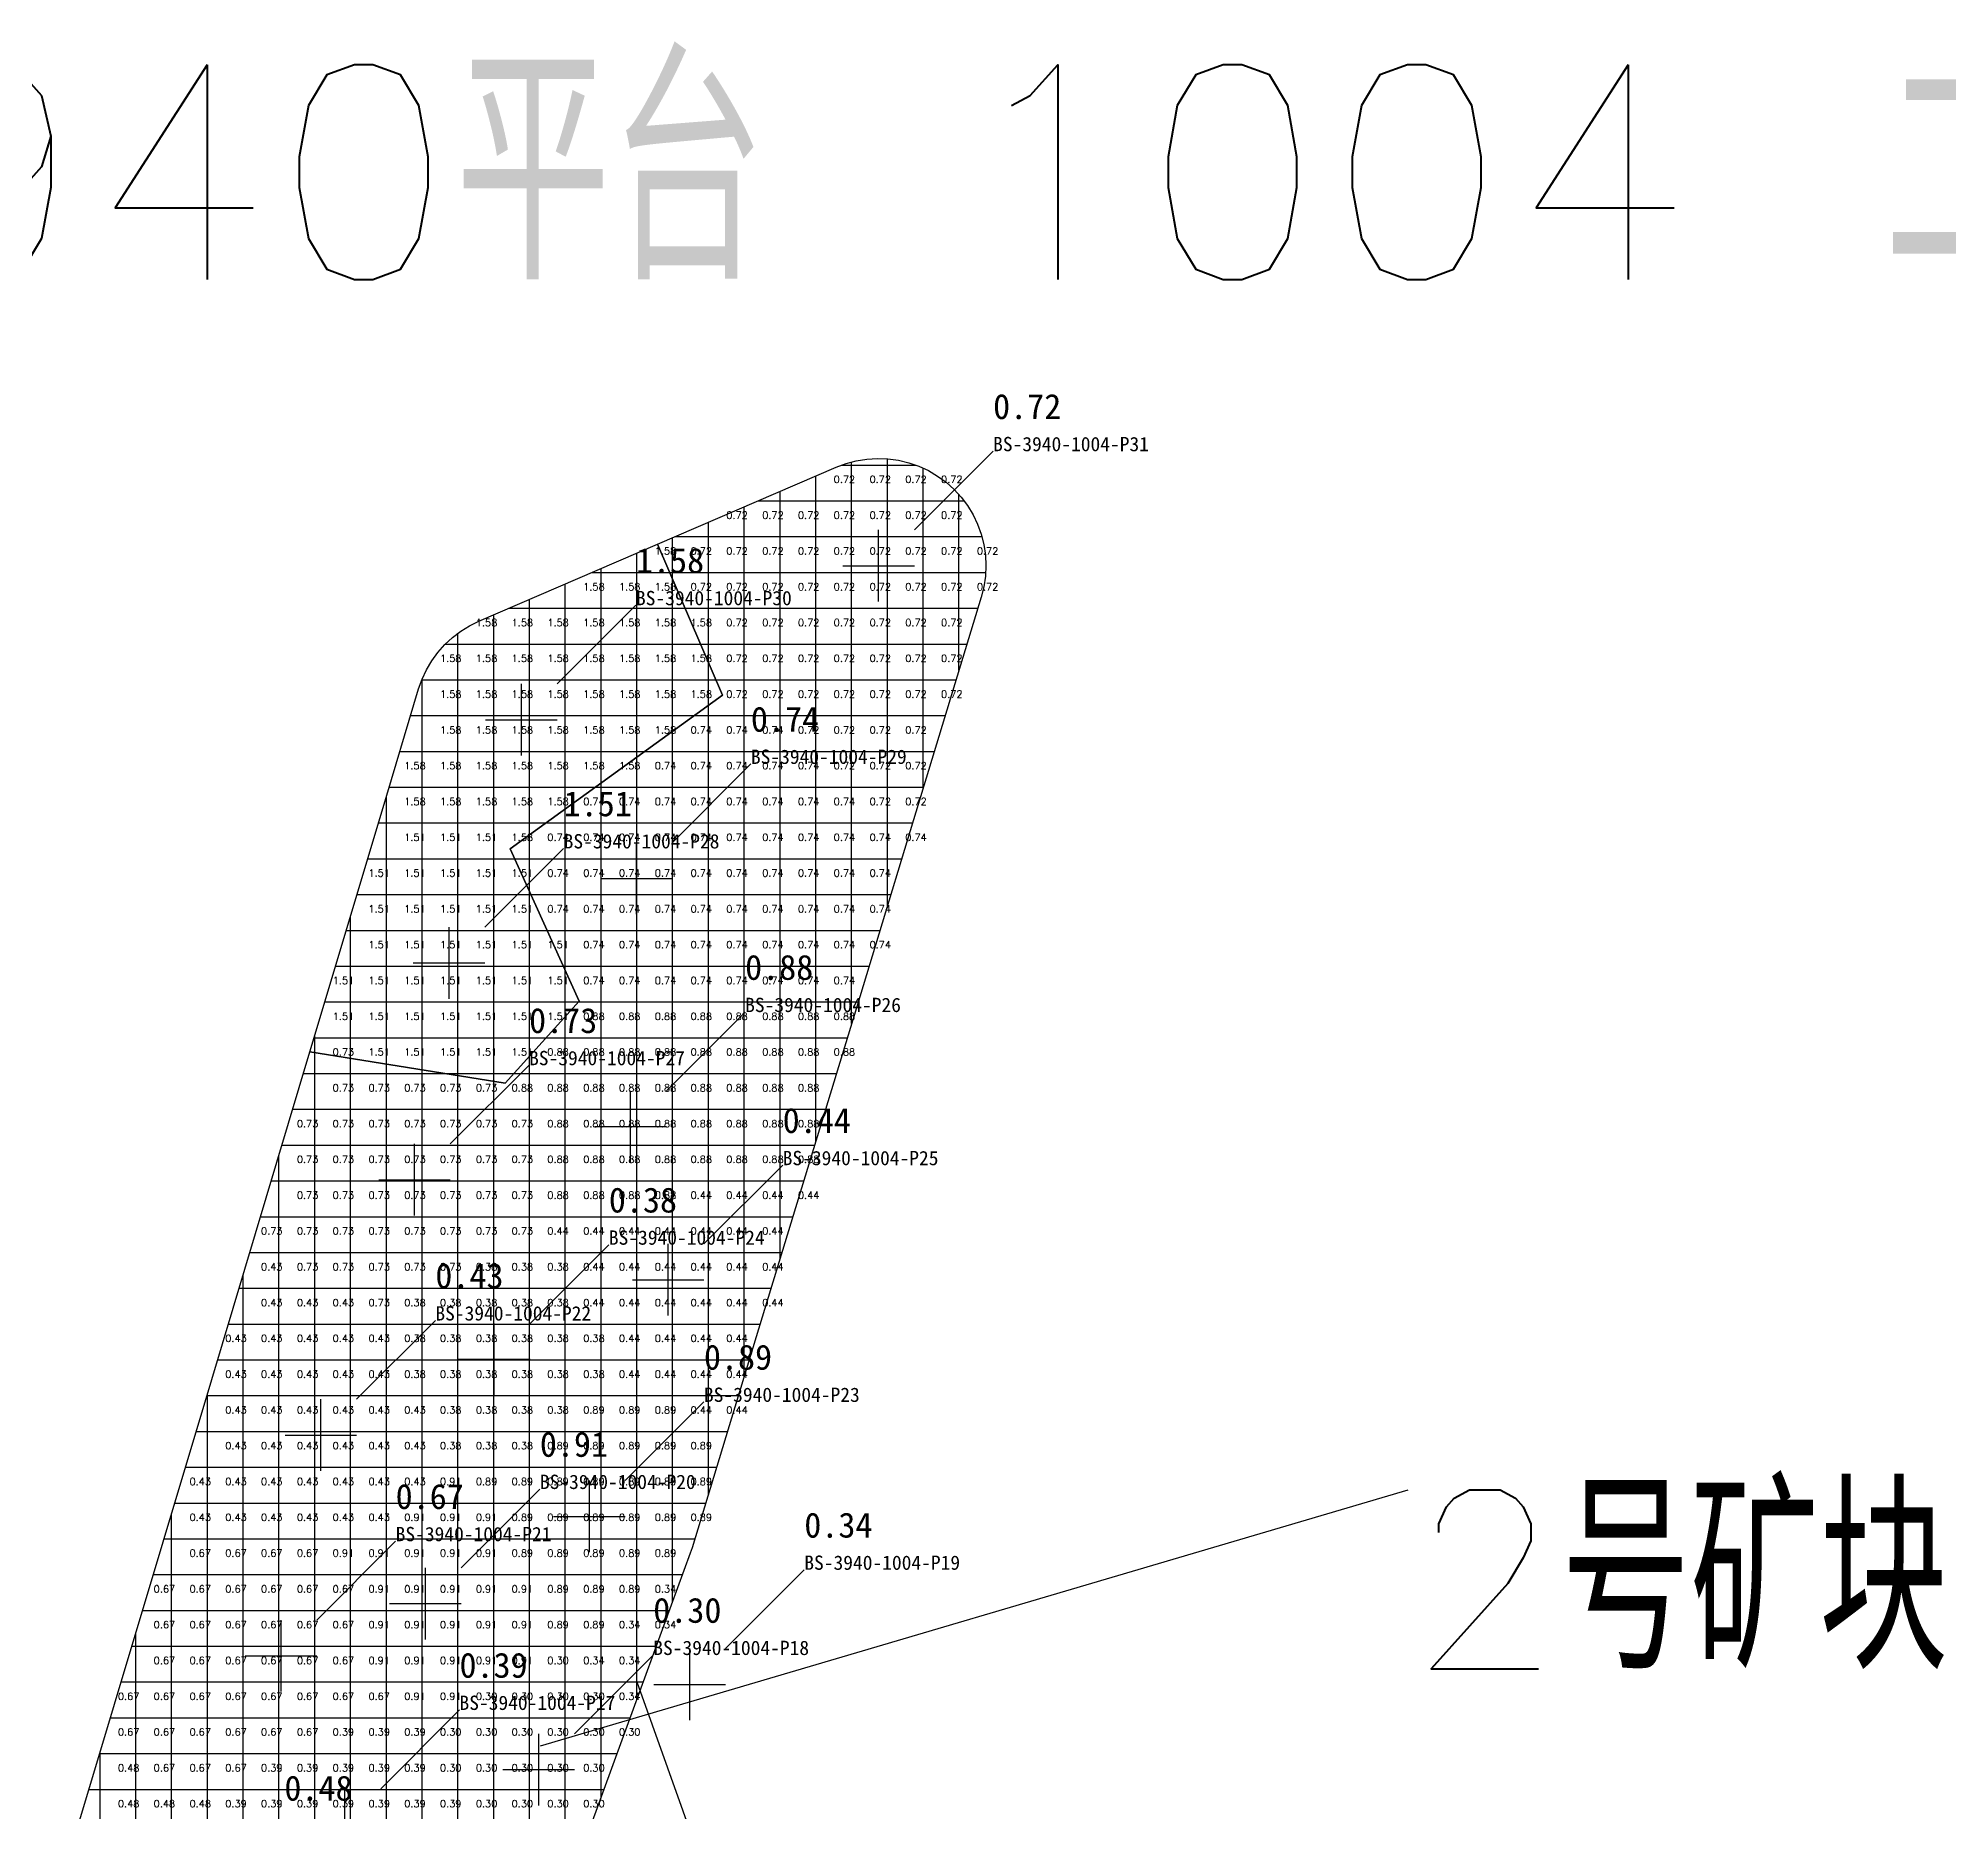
# Model space of a CAD drawing. Header units: metres. Extents: x 470055 to 470198, y 4349649 to 4349746.
# Drawn here: x 470096.3 to 470149.7, y 4349696.3 to 4349745.9 of the extents above; entities that cross this region are included whole.
import ezdxf

# ---------------------------------------------------------------- set-up
doc = ezdxf.new("R2010")
doc.units = ezdxf.units.M
for name, color, linetype in [('0.500-1.000', 4, 'Continuous'), ('1.500-3.000', 1, 'Continuous'), ('报告', 7, 'Continuous'), ('点', 7, 'Continuous'), ('爆区方格网', 7, 'Continuous'), ('线条', 7, 'Continuous'), ('钻孔', 7, 'Continuous')]:
    doc.layers.add(name, color=color, linetype=linetype)
doc.styles.add('CN_SHX', font='txt.shx', dxfattribs={"bigfont": 'gbcbig.shx'})
doc.styles.add('CN_TTF', font='simsunb.ttf')

msp = doc.modelspace()

# ---------------------------------------------------------------- linework, layer by layer
at = {"layer": '0.500-1.000', "color": 4, "lineweight": 30}
msp.add_lwpolyline([(470097.047, 4349694.843), (470101.122, 4349708.447), (470103.864, 4349717.603), (470109.324, 4349716.733), (470111.386, 4349719.019), (470109.463, 4349723.279), (470115.395, 4349727.574), (470113.577, 4349731.79), (470118.566, 4349733.942), (470118.844, 4349734.046), (470119.13, 4349734.121), (470119.423, 4349734.169), (470119.719, 4349734.187), (470120.015, 4349734.176), (470120.308, 4349734.135), (470120.597, 4349734.066), (470120.877, 4349733.969), (470121.146, 4349733.845), (470121.401, 4349733.694), (470121.641, 4349733.52), (470121.862, 4349733.322), (470122.062, 4349733.104), (470122.24, 4349732.867), (470122.393, 4349732.613), (470122.521, 4349732.346), (470122.622, 4349732.067), (470122.695, 4349731.78), (470122.739, 4349731.487), (470122.754, 4349731.191), (470122.74, 4349730.895), (470122.696, 4349730.601), (470122.624, 4349730.314), (470120.571, 4349723.564), (470119.134, 4349718.839), (470116.335, 4349709.639), (470114.544, 4349703.752), (470114.492, 4349703.595), (470112.368, 4349697.785), (470110.911, 4349693.801)], dxfattribs=at)
at = {"layer": '1.500-3.000', "color": 1, "lineweight": 30}
msp.add_lwpolyline([(470103.864, 4349717.603), (470105.883, 4349724.344), (470106.901, 4349727.745), (470106.998, 4349728.019), (470107.121, 4349728.282), (470107.269, 4349728.533), (470107.44, 4349728.768), (470107.633, 4349728.985), (470107.847, 4349729.182), (470108.078, 4349729.358), (470108.326, 4349729.511), (470108.587, 4349729.639), (470113.577, 4349731.79), (470115.395, 4349727.574), (470109.463, 4349723.279), (470111.386, 4349719.019), (470109.324, 4349716.733), (470103.864, 4349717.603)], close=True, dxfattribs=at)
at = {"layer": '爆区方格网', "color": 4}
for p, q in [((470118.722, 4349734), (470120.787, 4349734)), ((470119, 4349718.4), (470119, 4349734.087)), ((470120, 4349721.687), (470120, 4349734.176)), ((470121, 4349724.975), (470121, 4349733.912)), ((470118, 4349715.113), (470118, 4349733.698)), ((470116, 4349708.538), (470116, 4349732.835)), ((470116.382, 4349733), (470122.14, 4349733)), ((470117, 4349711.825), (470117, 4349733.266)), ((470122, 4349728.262), (470122, 4349733.171)), ((470115, 4349728.489), (470115, 4349732.404)), ((470114, 4349730.808), (470114, 4349731.973)), ((470114.063, 4349732), (470122.639, 4349732)), ((470113.917, 4349731), (470122.745, 4349731)), ((470114.349, 4349730), (470122.529, 4349730)), ((470114.78, 4349729), (470122.224, 4349729)), ((470115.211, 4349728), (470121.92, 4349728)), ((470114.602, 4349727), (470121.616, 4349727)), ((470115, 4349705.25), (470115, 4349727.288)), ((470114, 4349702.25), (470114, 4349726.564)), ((470113, 4349699.515), (470113, 4349725.84)), ((470113.221, 4349726), (470121.312, 4349726)), ((470111.84, 4349725), (470121.008, 4349725)), ((470112, 4349696.779), (470112, 4349725.116)), ((470111, 4349719.873), (470111, 4349724.391)), ((470110.459, 4349724), (470120.703, 4349724)), ((470110, 4349722.089), (470110, 4349723.667)), ((470109.589, 4349723), (470120.399, 4349723)), ((470110.04, 4349722), (470120.095, 4349722)), ((470110.492, 4349721), (470119.791, 4349721)), ((470110.943, 4349720), (470119.487, 4349720)), ((470111.369, 4349719), (470119.183, 4349719)), ((470111, 4349694.044), (470111, 4349718.591)), ((470110.467, 4349718), (470118.878, 4349718)), ((470104, 4349675.321), (470104, 4349717.582)), ((470105, 4349677.931), (470105, 4349717.422)), ((470110, 4349691.308), (470110, 4349717.482)), ((470103.683, 4349717), (470107.647, 4349717)), ((470106, 4349680.541), (470106, 4349717.263)), ((470107, 4349683.152), (470107, 4349717.103)), ((470108, 4349685.838), (470108, 4349716.944)), ((470109, 4349688.573), (470109, 4349716.784)), ((470109.566, 4349717), (470118.574, 4349717)), ((470103.384, 4349716), (470118.27, 4349716)), ((470103, 4349675.157), (470103, 4349714.719)), ((470103.084, 4349715), (470117.966, 4349715)), ((470102.785, 4349714), (470117.662, 4349714)), ((470102.485, 4349713), (470117.357, 4349713)), ((470102.186, 4349712), (470117.053, 4349712)), ((470101.886, 4349711), (470116.749, 4349711)), ((470102, 4349675.919), (470102, 4349711.38)), ((470101.587, 4349710), (470116.445, 4349710)), ((470101.287, 4349709), (470116.141, 4349709)), ((470100.988, 4349708), (470115.836, 4349708)), ((470101, 4349676.681), (470101, 4349708.041)), ((470100.688, 4349707), (470115.532, 4349707)), ((470100.389, 4349706), (470115.228, 4349706)), ((470100.089, 4349705), (470114.924, 4349705)), ((470100, 4349677.442), (470100, 4349704.702)), ((470099.79, 4349704), (470114.62, 4349704)), ((470099.49, 4349703), (470114.274, 4349703)), ((470099.191, 4349702), (470113.909, 4349702)), ((470099, 4349678.204), (470099, 4349701.363)), ((470098.891, 4349701), (470113.543, 4349701)), ((470098.592, 4349700), (470113.177, 4349700)), ((470098.292, 4349699), (470112.812, 4349699)), ((470097.993, 4349698), (470112.446, 4349698)), ((470098, 4349677.842), (470098, 4349698.024)), ((470097.693, 4349697), (470112.081, 4349697))]:
    msp.add_line(p, q, dxfattribs=at)
at = {"layer": '爆区方格网', "color": 1}
for p, q in [((470113, 4349725.84), (470113, 4349731.542)), ((470111, 4349724.391), (470111, 4349730.679)), ((470111.744, 4349731), (470113.917, 4349731)), ((470112, 4349725.116), (470112, 4349731.11)), ((470114, 4349726.564), (470114, 4349730.808)), ((470110, 4349723.667), (470110, 4349730.248)), ((470109, 4349716.784), (470109, 4349729.817)), ((470109.425, 4349730), (470114.349, 4349730)), ((470108, 4349716.944), (470108, 4349729.299)), ((470107.65, 4349729), (470114.78, 4349729)), ((470106.991, 4349728), (470115.211, 4349728)), ((470107, 4349717.103), (470107, 4349728.023)), ((470115, 4349727.288), (470115, 4349728.489)), ((470106.678, 4349727), (470114.602, 4349727)), ((470106.379, 4349726), (470113.221, 4349726)), ((470106.079, 4349725), (470111.84, 4349725)), ((470106, 4349717.263), (470106, 4349724.736)), ((470105.78, 4349724), (470110.459, 4349724)), ((470105.48, 4349723), (470109.589, 4349723)), ((470110, 4349717.482), (470110, 4349722.089)), ((470105.181, 4349722), (470110.04, 4349722)), ((470105, 4349717.422), (470105, 4349721.397)), ((470104.881, 4349721), (470110.492, 4349721)), ((470104.582, 4349720), (470110.943, 4349720)), ((470111, 4349718.591), (470111, 4349719.873)), ((470104.282, 4349719), (470111.369, 4349719)), ((470103.983, 4349718), (470110.467, 4349718)), ((470104, 4349717.582), (470104, 4349718.058)), ((470107.647, 4349717), (470109.566, 4349717))]:
    msp.add_line(p, q, dxfattribs=at)
at = {"layer": '线条', "color": 7}
for p, q in [((470110.31, 4349698.22), (470134.55, 4349705.37)), ((470113, 4349700), (470125.82, 4349664.04))]:
    msp.add_line(p, q, dxfattribs=at)
at = {"layer": '钻孔', "color": 4}
for p, q in [((470120.754, 4349732.187), (470122.954, 4349734.387)), ((470119.754, 4349730.187), (470119.754, 4349732.187)), ((470118.754, 4349731.187), (470120.754, 4349731.187)), ((470113.986, 4349723.45), (470116.186, 4349725.65)), ((470112.986, 4349721.45), (470112.986, 4349723.45)), ((470111.986, 4349722.45), (470113.986, 4349722.45)), ((470113.825, 4349716.517), (470116.025, 4349718.717)), ((470107.788, 4349715.031), (470109.988, 4349717.231)), ((470112.825, 4349714.517), (470112.825, 4349716.517)), ((470111.825, 4349715.517), (470113.825, 4349715.517)), ((470106.788, 4349713.031), (470106.788, 4349715.031)), ((470105.788, 4349714.031), (470107.788, 4349714.031)), ((470112.674, 4349705.625), (470114.874, 4349707.825)), ((470111.674, 4349703.625), (470111.674, 4349705.625)), ((470108.09, 4349703.191), (470110.29, 4349705.391)), ((470110.674, 4349704.625), (470112.674, 4349704.625)), ((470104.06, 4349701.731), (470106.26, 4349703.931)), ((470107.09, 4349701.191), (470107.09, 4349703.191)), ((470106.09, 4349702.191), (470108.09, 4349702.191)), ((470103.06, 4349699.731), (470103.06, 4349701.731)), ((470102.06, 4349700.731), (470104.06, 4349700.731))]:
    msp.add_line(p, q, dxfattribs=at)
at = {"layer": '钻孔', "color": 1}
for p, q in [((470110.775, 4349727.884), (470112.975, 4349730.084)), ((470109.775, 4349725.884), (470109.775, 4349727.884)), ((470108.775, 4349726.884), (470110.775, 4349726.884)), ((470108.754, 4349721.089), (470110.954, 4349723.289)), ((470107.754, 4349719.089), (470107.754, 4349721.089)), ((470106.754, 4349720.089), (470108.754, 4349720.089))]:
    msp.add_line(p, q, dxfattribs=at)
at = {"layer": '钻孔', "color": 8}
for p, q in [((470114.874, 4349712.238), (470117.074, 4349714.438)), ((470110.017, 4349710.016), (470112.217, 4349712.216)), ((470113.874, 4349710.238), (470113.874, 4349712.238)), ((470112.874, 4349711.238), (470114.874, 4349711.238)), ((470105.17, 4349707.899), (470107.37, 4349710.099)), ((470109.017, 4349708.016), (470109.017, 4349710.016)), ((470108.017, 4349709.016), (470110.017, 4349709.016)), ((470104.17, 4349705.899), (470104.17, 4349707.899)), ((470103.17, 4349706.899), (470105.17, 4349706.899)), ((470115.478, 4349700.933), (470117.678, 4349703.133)), ((470111.258, 4349698.553), (470113.458, 4349700.753)), ((470114.478, 4349698.933), (470114.478, 4349700.933)), ((470113.478, 4349699.933), (470115.478, 4349699.933)), ((470105.844, 4349697.018), (470108.044, 4349699.218)), ((470110.258, 4349696.553), (470110.258, 4349698.553)), ((470109.258, 4349697.553), (470111.258, 4349697.553)), ((470104.844, 4349695.018), (470104.844, 4349697.018))]:
    msp.add_line(p, q, dxfattribs=at)

# ---------------------------------------------------------------- texts
at = {"layer": '报告', "style": 'CN_SHX'}
msp.add_text('3940平台 1004 二次圈矿矿块图（3块版）', height=6, dxfattribs=at).set_placement((470087.369, 4349739.187))
at = {"layer": '点', "color": 4, "style": 'CN_SHX'}
for s, p in [('0.72', (470118.5, 4349733.5)), ('0.72', (470119.5, 4349733.5)), ('0.72', (470120.5, 4349733.5)), ('0.72', (470121.5, 4349733.5)), ('0.72', (470115.5, 4349732.5)), ('0.72', (470116.5, 4349732.5)), ('0.72', (470117.5, 4349732.5)), ('0.72', (470118.5, 4349732.5)), ('0.72', (470119.5, 4349732.5)), ('0.72', (470120.5, 4349732.5)), ('0.72', (470121.5, 4349732.5)), ('0.72', (470114.5, 4349731.5)), ('0.72', (470115.5, 4349731.5)), ('0.72', (470116.5, 4349731.5)), ('0.72', (470117.5, 4349731.5)), ('0.72', (470118.5, 4349731.5)), ('0.72', (470119.5, 4349731.5)), ('0.72', (470120.5, 4349731.5)), ('0.72', (470121.5, 4349731.5)), ('0.72', (470122.5, 4349731.5)), ('0.72', (470114.5, 4349730.5)), ('0.72', (470115.5, 4349730.5)), ('0.72', (470116.5, 4349730.5)), ('0.72', (470117.5, 4349730.5)), ('0.72', (470118.5, 4349730.5)), ('0.72', (470119.5, 4349730.5)), ('0.72', (470120.5, 4349730.5)), ('0.72', (470121.5, 4349730.5)), ('0.72', (470122.5, 4349730.5)), ('0.72', (470115.5, 4349729.5)), ('0.72', (470116.5, 4349729.5)), ('0.72', (470117.5, 4349729.5)), ('0.72', (470118.5, 4349729.5)), ('0.72', (470119.5, 4349729.5)), ('0.72', (470120.5, 4349729.5)), ('0.72', (470121.5, 4349729.5)), ('0.72', (470115.5, 4349728.5)), ('0.72', (470116.5, 4349728.5)), ('0.72', (470117.5, 4349728.5)), ('0.72', (470118.5, 4349728.5)), ('0.72', (470119.5, 4349728.5)), ('0.72', (470120.5, 4349728.5)), ('0.72', (470121.5, 4349728.5)), ('0.72', (470115.5, 4349727.5)), ('0.72', (470116.5, 4349727.5)), ('0.72', (470117.5, 4349727.5)), ('0.72', (470118.5, 4349727.5)), ('0.72', (470119.5, 4349727.5)), ('0.72', (470120.5, 4349727.5)), ('0.72', (470121.5, 4349727.5)), ('0.74', (470114.5, 4349726.5)), ('0.74', (470115.5, 4349726.5)), ('0.74', (470116.5, 4349726.5)), ('0.72', (470117.5, 4349726.5)), ('0.72', (470118.5, 4349726.5)), ('0.72', (470119.5, 4349726.5)), ('0.72', (470120.5, 4349726.5)), ('0.74', (470113.5, 4349725.5)), ('0.74', (470114.5, 4349725.5)), ('0.74', (470115.5, 4349725.5)), ('0.74', (470116.5, 4349725.5)), ('0.74', (470117.5, 4349725.5)), ('0.72', (470118.5, 4349725.5)), ('0.72', (470119.5, 4349725.5)), ('0.72', (470120.5, 4349725.5)), ('0.74', (470111.5, 4349724.5)), ('0.74', (470112.5, 4349724.5)), ('0.74', (470113.5, 4349724.5)), ('0.74', (470114.5, 4349724.5)), ('0.74', (470115.5, 4349724.5)), ('0.74', (470116.5, 4349724.5)), ('0.74', (470117.5, 4349724.5)), ('0.74', (470118.5, 4349724.5)), ('0.72', (470119.5, 4349724.5)), ('0.72', (470120.5, 4349724.5)), ('0.74', (470110.5, 4349723.5)), ('0.74', (470111.5, 4349723.5)), ('0.74', (470112.5, 4349723.5)), ('0.74', (470113.5, 4349723.5)), ('0.74', (470114.5, 4349723.5)), ('0.74', (470115.5, 4349723.5)), ('0.74', (470116.5, 4349723.5)), ('0.74', (470117.5, 4349723.5)), ('0.74', (470118.5, 4349723.5)), ('0.74', (470119.5, 4349723.5)), ('0.74', (470120.5, 4349723.5)), ('0.74', (470110.5, 4349722.5)), ('0.74', (470111.5, 4349722.5)), ('0.74', (470112.5, 4349722.5)), ('0.74', (470113.5, 4349722.5)), ('0.74', (470114.5, 4349722.5)), ('0.74', (470115.5, 4349722.5)), ('0.74', (470116.5, 4349722.5)), ('0.74', (470117.5, 4349722.5)), ('0.74', (470118.5, 4349722.5)), ('0.74', (470119.5, 4349722.5)), ('0.74', (470110.5, 4349721.5)), ('0.74', (470111.5, 4349721.5)), ('0.74', (470112.5, 4349721.5)), ('0.74', (470113.5, 4349721.5)), ('0.74', (470114.5, 4349721.5)), ('0.74', (470115.5, 4349721.5)), ('0.74', (470116.5, 4349721.5)), ('0.74', (470117.5, 4349721.5)), ('0.74', (470118.5, 4349721.5)), ('0.74', (470119.5, 4349721.5)), ('0.74', (470111.5, 4349720.5)), ('0.74', (470112.5, 4349720.5)), ('0.74', (470113.5, 4349720.5)), ('0.74', (470114.5, 4349720.5)), ('0.74', (470115.5, 4349720.5)), ('0.74', (470116.5, 4349720.5)), ('0.74', (470117.5, 4349720.5)), ('0.74', (470118.5, 4349720.5)), ('0.74', (470119.5, 4349720.5)), ('0.74', (470111.5, 4349719.5)), ('0.74', (470112.5, 4349719.5)), ('0.74', (470113.5, 4349719.5)), ('0.74', (470114.5, 4349719.5)), ('0.74', (470115.5, 4349719.5)), ('0.74', (470116.5, 4349719.5)), ('0.74', (470117.5, 4349719.5)), ('0.74', (470118.5, 4349719.5)), ('0.88', (470111.5, 4349718.5)), ('0.88', (470112.5, 4349718.5)), ('0.88', (470113.5, 4349718.5)), ('0.88', (470114.5, 4349718.5)), ('0.88', (470115.5, 4349718.5)), ('0.88', (470116.5, 4349718.5)), ('0.88', (470117.5, 4349718.5)), ('0.88', (470118.5, 4349718.5)), ('0.73', (470104.5, 4349717.5)), ('0.88', (470110.5, 4349717.5)), ('0.88', (470111.5, 4349717.5)), ('0.88', (470112.5, 4349717.5)), ('0.88', (470113.5, 4349717.5)), ('0.88', (470114.5, 4349717.5)), ('0.88', (470115.5, 4349717.5)), ('0.88', (470116.5, 4349717.5)), ('0.88', (470117.5, 4349717.5)), ('0.88', (470118.5, 4349717.5)), ('0.73', (470104.5, 4349716.5)), ('0.73', (470105.5, 4349716.5)), ('0.73', (470106.5, 4349716.5)), ('0.73', (470107.5, 4349716.5)), ('0.73', (470108.5, 4349716.5)), ('0.88', (470109.5, 4349716.5)), ('0.88', (470110.5, 4349716.5)), ('0.88', (470111.5, 4349716.5)), ('0.88', (470112.5, 4349716.5)), ('0.88', (470113.5, 4349716.5)), ('0.88', (470114.5, 4349716.5)), ('0.88', (470115.5, 4349716.5)), ('0.88', (470116.5, 4349716.5)), ('0.88', (470117.5, 4349716.5)), ('0.73', (470103.5, 4349715.5)), ('0.73', (470104.5, 4349715.5)), ('0.73', (470105.5, 4349715.5)), ('0.73', (470106.5, 4349715.5)), ('0.73', (470107.5, 4349715.5)), ('0.73', (470108.5, 4349715.5)), ('0.73', (470109.5, 4349715.5)), ('0.88', (470110.5, 4349715.5)), ('0.88', (470111.5, 4349715.5)), ('0.88', (470112.5, 4349715.5)), ('0.88', (470113.5, 4349715.5)), ('0.88', (470114.5, 4349715.5)), ('0.88', (470115.5, 4349715.5)), ('0.88', (470116.5, 4349715.5)), ('0.88', (470117.5, 4349715.5)), ('0.73', (470103.5, 4349714.5)), ('0.73', (470104.5, 4349714.5)), ('0.73', (470105.5, 4349714.5)), ('0.73', (470106.5, 4349714.5)), ('0.73', (470107.5, 4349714.5)), ('0.73', (470108.5, 4349714.5)), ('0.73', (470109.5, 4349714.5)), ('0.88', (470110.5, 4349714.5)), ('0.88', (470111.5, 4349714.5)), ('0.88', (470112.5, 4349714.5)), ('0.88', (470113.5, 4349714.5)), ('0.88', (470114.5, 4349714.5)), ('0.88', (470115.5, 4349714.5)), ('0.88', (470116.5, 4349714.5)), ('0.88', (470117.5, 4349714.5)), ('0.73', (470103.5, 4349713.5)), ('0.73', (470104.5, 4349713.5)), ('0.73', (470105.5, 4349713.5)), ('0.73', (470106.5, 4349713.5)), ('0.73', (470107.5, 4349713.5)), ('0.73', (470108.5, 4349713.5)), ('0.73', (470109.5, 4349713.5)), ('0.88', (470110.5, 4349713.5)), ('0.88', (470111.5, 4349713.5)), ('0.88', (470112.5, 4349713.5)), ('0.88', (470113.5, 4349713.5)), ('0.44', (470114.5, 4349713.5)), ('0.44', (470115.5, 4349713.5)), ('0.44', (470116.5, 4349713.5)), ('0.44', (470117.5, 4349713.5)), ('0.73', (470102.5, 4349712.5)), ('0.73', (470103.5, 4349712.5)), ('0.73', (470104.5, 4349712.5)), ('0.73', (470105.5, 4349712.5)), ('0.73', (470106.5, 4349712.5)), ('0.73', (470107.5, 4349712.5)), ('0.73', (470108.5, 4349712.5)), ('0.73', (470109.5, 4349712.5)), ('0.44', (470110.5, 4349712.5)), ('0.44', (470111.5, 4349712.5)), ('0.44', (470112.5, 4349712.5)), ('0.44', (470113.5, 4349712.5)), ('0.44', (470114.5, 4349712.5)), ('0.44', (470115.5, 4349712.5)), ('0.44', (470116.5, 4349712.5)), ('0.43', (470102.5, 4349711.5)), ('0.73', (470103.5, 4349711.5)), ('0.73', (470104.5, 4349711.5)), ('0.73', (470105.5, 4349711.5)), ('0.73', (470106.5, 4349711.5)), ('0.73', (470107.5, 4349711.5)), ('0.38', (470108.5, 4349711.5)), ('0.38', (470109.5, 4349711.5)), ('0.38', (470110.5, 4349711.5)), ('0.44', (470111.5, 4349711.5)), ('0.44', (470112.5, 4349711.5)), ('0.44', (470113.5, 4349711.5)), ('0.44', (470114.5, 4349711.5)), ('0.44', (470115.5, 4349711.5)), ('0.44', (470116.5, 4349711.5)), ('0.43', (470102.5, 4349710.5)), ('0.43', (470103.5, 4349710.5)), ('0.43', (470104.5, 4349710.5)), ('0.73', (470105.5, 4349710.5)), ('0.38', (470106.5, 4349710.5)), ('0.38', (470107.5, 4349710.5)), ('0.38', (470108.5, 4349710.5)), ('0.38', (470109.5, 4349710.5)), ('0.38', (470110.5, 4349710.5)), ('0.44', (470111.5, 4349710.5)), ('0.44', (470112.5, 4349710.5)), ('0.44', (470113.5, 4349710.5)), ('0.44', (470114.5, 4349710.5)), ('0.44', (470115.5, 4349710.5)), ('0.44', (470116.5, 4349710.5)), ('0.43', (470101.5, 4349709.5)), ('0.43', (470102.5, 4349709.5)), ('0.43', (470103.5, 4349709.5)), ('0.43', (470104.5, 4349709.5)), ('0.43', (470105.5, 4349709.5)), ('0.38', (470106.5, 4349709.5)), ('0.38', (470107.5, 4349709.5)), ('0.38', (470108.5, 4349709.5)), ('0.38', (470109.5, 4349709.5)), ('0.38', (470110.5, 4349709.5)), ('0.38', (470111.5, 4349709.5)), ('0.44', (470112.5, 4349709.5)), ('0.44', (470113.5, 4349709.5)), ('0.44', (470114.5, 4349709.5)), ('0.44', (470115.5, 4349709.5)), ('0.43', (470101.5, 4349708.5)), ('0.43', (470102.5, 4349708.5)), ('0.43', (470103.5, 4349708.5)), ('0.43', (470104.5, 4349708.5)), ('0.43', (470105.5, 4349708.5)), ('0.38', (470106.5, 4349708.5)), ('0.38', (470107.5, 4349708.5)), ('0.38', (470108.5, 4349708.5)), ('0.38', (470109.5, 4349708.5)), ('0.38', (470110.5, 4349708.5)), ('0.38', (470111.5, 4349708.5)), ('0.44', (470112.5, 4349708.5)), ('0.44', (470113.5, 4349708.5)), ('0.44', (470114.5, 4349708.5)), ('0.44', (470115.5, 4349708.5)), ('0.43', (470101.5, 4349707.5)), ('0.43', (470102.5, 4349707.5)), ('0.43', (470103.5, 4349707.5)), ('0.43', (470104.5, 4349707.5)), ('0.43', (470105.5, 4349707.5)), ('0.43', (470106.5, 4349707.5)), ('0.38', (470107.5, 4349707.5)), ('0.38', (470108.5, 4349707.5)), ('0.38', (470109.5, 4349707.5)), ('0.38', (470110.5, 4349707.5)), ('0.89', (470111.5, 4349707.5)), ('0.89', (470112.5, 4349707.5)), ('0.89', (470113.5, 4349707.5)), ('0.44', (470114.5, 4349707.5)), ('0.44', (470115.5, 4349707.5)), ('0.43', (470101.5, 4349706.5)), ('0.43', (470102.5, 4349706.5)), ('0.43', (470103.5, 4349706.5)), ('0.43', (470104.5, 4349706.5)), ('0.43', (470105.5, 4349706.5)), ('0.43', (470106.5, 4349706.5)), ('0.38', (470107.5, 4349706.5)), ('0.38', (470108.5, 4349706.5)), ('0.38', (470109.5, 4349706.5)), ('0.89', (470110.5, 4349706.5)), ('0.89', (470111.5, 4349706.5)), ('0.89', (470112.5, 4349706.5)), ('0.89', (470113.5, 4349706.5)), ('0.89', (470114.5, 4349706.5)), ('0.43', (470100.5, 4349705.5)), ('0.43', (470101.5, 4349705.5)), ('0.43', (470102.5, 4349705.5)), ('0.43', (470103.5, 4349705.5)), ('0.43', (470104.5, 4349705.5)), ('0.43', (470105.5, 4349705.5)), ('0.43', (470106.5, 4349705.5)), ('0.91', (470107.5, 4349705.5)), ('0.89', (470108.5, 4349705.5)), ('0.89', (470109.5, 4349705.5)), ('0.89', (470110.5, 4349705.5)), ('0.89', (470111.5, 4349705.5)), ('0.89', (470112.5, 4349705.5)), ('0.89', (470113.5, 4349705.5)), ('0.89', (470114.5, 4349705.5)), ('0.43', (470100.5, 4349704.5)), ('0.43', (470101.5, 4349704.5)), ('0.43', (470102.5, 4349704.5)), ('0.43', (470103.5, 4349704.5)), ('0.43', (470104.5, 4349704.5)), ('0.43', (470105.5, 4349704.5)), ('0.91', (470106.5, 4349704.5)), ('0.91', (470107.5, 4349704.5)), ('0.91', (470108.5, 4349704.5)), ('0.89', (470109.5, 4349704.5)), ('0.89', (470110.5, 4349704.5)), ('0.89', (470111.5, 4349704.5)), ('0.89', (470112.5, 4349704.5)), ('0.89', (470113.5, 4349704.5)), ('0.89', (470114.5, 4349704.5)), ('0.67', (470100.5, 4349703.5)), ('0.67', (470101.5, 4349703.5)), ('0.67', (470102.5, 4349703.5)), ('0.67', (470103.5, 4349703.5)), ('0.91', (470104.5, 4349703.5)), ('0.91', (470105.5, 4349703.5)), ('0.91', (470106.5, 4349703.5)), ('0.91', (470107.5, 4349703.5)), ('0.91', (470108.5, 4349703.5)), ('0.89', (470109.5, 4349703.5)), ('0.89', (470110.5, 4349703.5)), ('0.89', (470111.5, 4349703.5)), ('0.89', (470112.5, 4349703.5)), ('0.89', (470113.5, 4349703.5)), ('0.67', (470099.5, 4349702.5)), ('0.67', (470100.5, 4349702.5)), ('0.67', (470101.5, 4349702.5)), ('0.67', (470102.5, 4349702.5)), ('0.67', (470103.5, 4349702.5)), ('0.67', (470104.5, 4349702.5)), ('0.91', (470105.5, 4349702.5)), ('0.91', (470106.5, 4349702.5)), ('0.91', (470107.5, 4349702.5)), ('0.91', (470108.5, 4349702.5)), ('0.91', (470109.5, 4349702.5)), ('0.89', (470110.5, 4349702.5)), ('0.89', (470111.5, 4349702.5)), ('0.89', (470112.5, 4349702.5)), ('0.34', (470113.5, 4349702.5)), ('0.67', (470099.5, 4349701.5)), ('0.67', (470100.5, 4349701.5)), ('0.67', (470101.5, 4349701.5)), ('0.67', (470102.5, 4349701.5)), ('0.67', (470103.5, 4349701.5)), ('0.67', (470104.5, 4349701.5)), ('0.91', (470105.5, 4349701.5)), ('0.91', (470106.5, 4349701.5)), ('0.91', (470107.5, 4349701.5)), ('0.91', (470108.5, 4349701.5)), ('0.91', (470109.5, 4349701.5)), ('0.89', (470110.5, 4349701.5)), ('0.89', (470111.5, 4349701.5)), ('0.34', (470112.5, 4349701.5)), ('0.34', (470113.5, 4349701.5)), ('0.67', (470099.5, 4349700.5)), ('0.67', (470100.5, 4349700.5)), ('0.67', (470101.5, 4349700.5)), ('0.67', (470102.5, 4349700.5)), ('0.67', (470103.5, 4349700.5)), ('0.67', (470104.5, 4349700.5)), ('0.91', (470105.5, 4349700.5)), ('0.91', (470106.5, 4349700.5)), ('0.91', (470107.5, 4349700.5)), ('0.91', (470108.5, 4349700.5)), ('0.91', (470109.5, 4349700.5)), ('0.30', (470110.5, 4349700.5)), ('0.34', (470111.5, 4349700.5)), ('0.34', (470112.5, 4349700.5)), ('0.67', (470098.5, 4349699.5)), ('0.67', (470099.5, 4349699.5)), ('0.67', (470100.5, 4349699.5)), ('0.67', (470101.5, 4349699.5)), ('0.67', (470102.5, 4349699.5)), ('0.67', (470103.5, 4349699.5)), ('0.67', (470104.5, 4349699.5)), ('0.67', (470105.5, 4349699.5)), ('0.91', (470106.5, 4349699.5)), ('0.91', (470107.5, 4349699.5)), ('0.30', (470108.5, 4349699.5)), ('0.30', (470109.5, 4349699.5)), ('0.30', (470110.5, 4349699.5)), ('0.30', (470111.5, 4349699.5)), ('0.34', (470112.5, 4349699.5)), ('0.67', (470098.5, 4349698.5)), ('0.67', (470099.5, 4349698.5)), ('0.67', (470100.5, 4349698.5)), ('0.67', (470101.5, 4349698.5)), ('0.67', (470102.5, 4349698.5)), ('0.67', (470103.5, 4349698.5)), ('0.39', (470104.5, 4349698.5)), ('0.39', (470105.5, 4349698.5)), ('0.39', (470106.5, 4349698.5)), ('0.30', (470107.5, 4349698.5)), ('0.30', (470108.5, 4349698.5)), ('0.30', (470109.5, 4349698.5)), ('0.30', (470110.5, 4349698.5)), ('0.30', (470111.5, 4349698.5)), ('0.30', (470112.5, 4349698.5)), ('0.48', (470098.5, 4349697.5)), ('0.67', (470099.5, 4349697.5)), ('0.67', (470100.5, 4349697.5)), ('0.67', (470101.5, 4349697.5)), ('0.39', (470102.5, 4349697.5)), ('0.39', (470103.5, 4349697.5)), ('0.39', (470104.5, 4349697.5)), ('0.39', (470105.5, 4349697.5)), ('0.39', (470106.5, 4349697.5)), ('0.30', (470107.5, 4349697.5)), ('0.30', (470108.5, 4349697.5)), ('0.30', (470109.5, 4349697.5)), ('0.30', (470110.5, 4349697.5)), ('0.30', (470111.5, 4349697.5)), ('0.48', (470098.5, 4349696.5)), ('0.48', (470099.5, 4349696.5)), ('0.48', (470100.5, 4349696.5)), ('0.39', (470101.5, 4349696.5)), ('0.39', (470102.5, 4349696.5)), ('0.39', (470103.5, 4349696.5)), ('0.39', (470104.5, 4349696.5)), ('0.39', (470105.5, 4349696.5)), ('0.39', (470106.5, 4349696.5)), ('0.39', (470107.5, 4349696.5)), ('0.30', (470108.5, 4349696.5)), ('0.30', (470109.5, 4349696.5)), ('0.30', (470110.5, 4349696.5)), ('0.30', (470111.5, 4349696.5))]:
    msp.add_text(s, height=0.2, dxfattribs=at).set_placement(p)
at = {"layer": '点', "color": 1, "style": 'CN_SHX'}
for s, p in [('1.58', (470113.5, 4349731.5)), ('1.58', (470111.5, 4349730.5)), ('1.58', (470112.5, 4349730.5)), ('1.58', (470113.5, 4349730.5)), ('1.58', (470108.5, 4349729.5)), ('1.58', (470109.5, 4349729.5)), ('1.58', (470110.5, 4349729.5)), ('1.58', (470111.5, 4349729.5)), ('1.58', (470112.5, 4349729.5)), ('1.58', (470113.5, 4349729.5)), ('1.58', (470114.5, 4349729.5)), ('1.58', (470107.5, 4349728.5)), ('1.58', (470108.5, 4349728.5)), ('1.58', (470109.5, 4349728.5)), ('1.58', (470110.5, 4349728.5)), ('1.58', (470111.5, 4349728.5)), ('1.58', (470112.5, 4349728.5)), ('1.58', (470113.5, 4349728.5)), ('1.58', (470114.5, 4349728.5)), ('1.58', (470107.5, 4349727.5)), ('1.58', (470108.5, 4349727.5)), ('1.58', (470109.5, 4349727.5)), ('1.58', (470110.5, 4349727.5)), ('1.58', (470111.5, 4349727.5)), ('1.58', (470112.5, 4349727.5)), ('1.58', (470113.5, 4349727.5)), ('1.58', (470114.5, 4349727.5)), ('1.58', (470107.5, 4349726.5)), ('1.58', (470108.5, 4349726.5)), ('1.58', (470109.5, 4349726.5)), ('1.58', (470110.5, 4349726.5)), ('1.58', (470111.5, 4349726.5)), ('1.58', (470112.5, 4349726.5)), ('1.58', (470113.5, 4349726.5)), ('1.58', (470106.5, 4349725.5)), ('1.58', (470107.5, 4349725.5)), ('1.58', (470108.5, 4349725.5)), ('1.58', (470109.5, 4349725.5)), ('1.58', (470110.5, 4349725.5)), ('1.58', (470111.5, 4349725.5)), ('1.58', (470112.5, 4349725.5)), ('1.58', (470106.5, 4349724.5)), ('1.58', (470107.5, 4349724.5)), ('1.58', (470108.5, 4349724.5)), ('1.58', (470109.5, 4349724.5)), ('1.58', (470110.5, 4349724.5)), ('1.51', (470106.5, 4349723.5)), ('1.51', (470107.5, 4349723.5)), ('1.51', (470108.5, 4349723.5)), ('1.58', (470109.5, 4349723.5)), ('1.51', (470105.5, 4349722.5)), ('1.51', (470106.5, 4349722.5)), ('1.51', (470107.5, 4349722.5)), ('1.51', (470108.5, 4349722.5)), ('1.51', (470109.5, 4349722.5)), ('1.51', (470105.5, 4349721.5)), ('1.51', (470106.5, 4349721.5)), ('1.51', (470107.5, 4349721.5)), ('1.51', (470108.5, 4349721.5)), ('1.51', (470109.5, 4349721.5)), ('1.51', (470105.5, 4349720.5)), ('1.51', (470106.5, 4349720.5)), ('1.51', (470107.5, 4349720.5)), ('1.51', (470108.5, 4349720.5)), ('1.51', (470109.5, 4349720.5)), ('1.51', (470110.5, 4349720.5)), ('1.51', (470104.5, 4349719.5)), ('1.51', (470105.5, 4349719.5)), ('1.51', (470106.5, 4349719.5)), ('1.51', (470107.5, 4349719.5)), ('1.51', (470108.5, 4349719.5)), ('1.51', (470109.5, 4349719.5)), ('1.51', (470110.5, 4349719.5)), ('1.51', (470104.5, 4349718.5)), ('1.51', (470105.5, 4349718.5)), ('1.51', (470106.5, 4349718.5)), ('1.51', (470107.5, 4349718.5)), ('1.51', (470108.5, 4349718.5)), ('1.51', (470109.5, 4349718.5)), ('1.51', (470110.5, 4349718.5)), ('1.51', (470105.5, 4349717.5)), ('1.51', (470106.5, 4349717.5)), ('1.51', (470107.5, 4349717.5)), ('1.51', (470108.5, 4349717.5)), ('1.51', (470109.5, 4349717.5))]:
    msp.add_text(s, height=0.2, dxfattribs=at).set_placement(p)
at = {"layer": '线条', "insert": (470134.55, 4349705.37), "char_height": 5, "attachment_point": 1, "style": 'CN_SHX'}
msp.add_mtext('2号矿块', dxfattribs=at)
at = {"layer": '钻孔', "color": 4, "style": 'CN_TTF'}
for s, p in [('0.72', (470122.954, 4349735.287)), ('0.74', (470116.186, 4349726.55)), ('0.88', (470116.025, 4349719.617)), ('0.73', (470109.988, 4349718.131)), ('0.89', (470114.874, 4349708.725)), ('0.91', (470110.29, 4349706.291)), ('0.67', (470106.26, 4349704.831))]:
    msp.add_text(s, height=0.7, dxfattribs=at).set_placement(p)
at = {"layer": '钻孔', "color": 138, "style": 'CN_TTF'}
for s, p in [('BS-3940-1004-P31', (470122.954, 4349734.387)), ('BS-3940-1004-P30', (470112.975, 4349730.084)), ('BS-3940-1004-P29', (470116.186, 4349725.65)), ('BS-3940-1004-P28', (470110.954, 4349723.289)), ('BS-3940-1004-P26', (470116.025, 4349718.717)), ('BS-3940-1004-P27', (470109.988, 4349717.231)), ('BS-3940-1004-P25', (470117.074, 4349714.438)), ('BS-3940-1004-P24', (470112.217, 4349712.216)), ('BS-3940-1004-P22', (470107.37, 4349710.099)), ('BS-3940-1004-P23', (470114.874, 4349707.825)), ('BS-3940-1004-P20', (470110.29, 4349705.391)), ('BS-3940-1004-P21', (470106.26, 4349703.931)), ('BS-3940-1004-P19', (470117.678, 4349703.133)), ('BS-3940-1004-P18', (470113.458, 4349700.753)), ('BS-3940-1004-P17', (470108.044, 4349699.218))]:
    msp.add_text(s, height=0.4, dxfattribs=at).set_placement(p)
at = {"layer": '钻孔', "color": 1, "style": 'CN_TTF'}
for s, p in [('1.58', (470112.975, 4349730.984)), ('1.51', (470110.954, 4349724.189))]:
    msp.add_text(s, height=0.7, dxfattribs=at).set_placement(p)
at = {"layer": '钻孔', "color": 8, "style": 'CN_TTF'}
for s, p in [('0.44', (470117.074, 4349715.338)), ('0.38', (470112.217, 4349713.116)), ('0.43', (470107.37, 4349710.999)), ('0.34', (470117.678, 4349704.033)), ('0.30', (470113.458, 4349701.653)), ('0.39', (470108.044, 4349700.118)), ('0.48', (470103.151, 4349696.684))]:
    msp.add_text(s, height=0.7, dxfattribs=at).set_placement(p)

doc.saveas('drawing.dxf')
